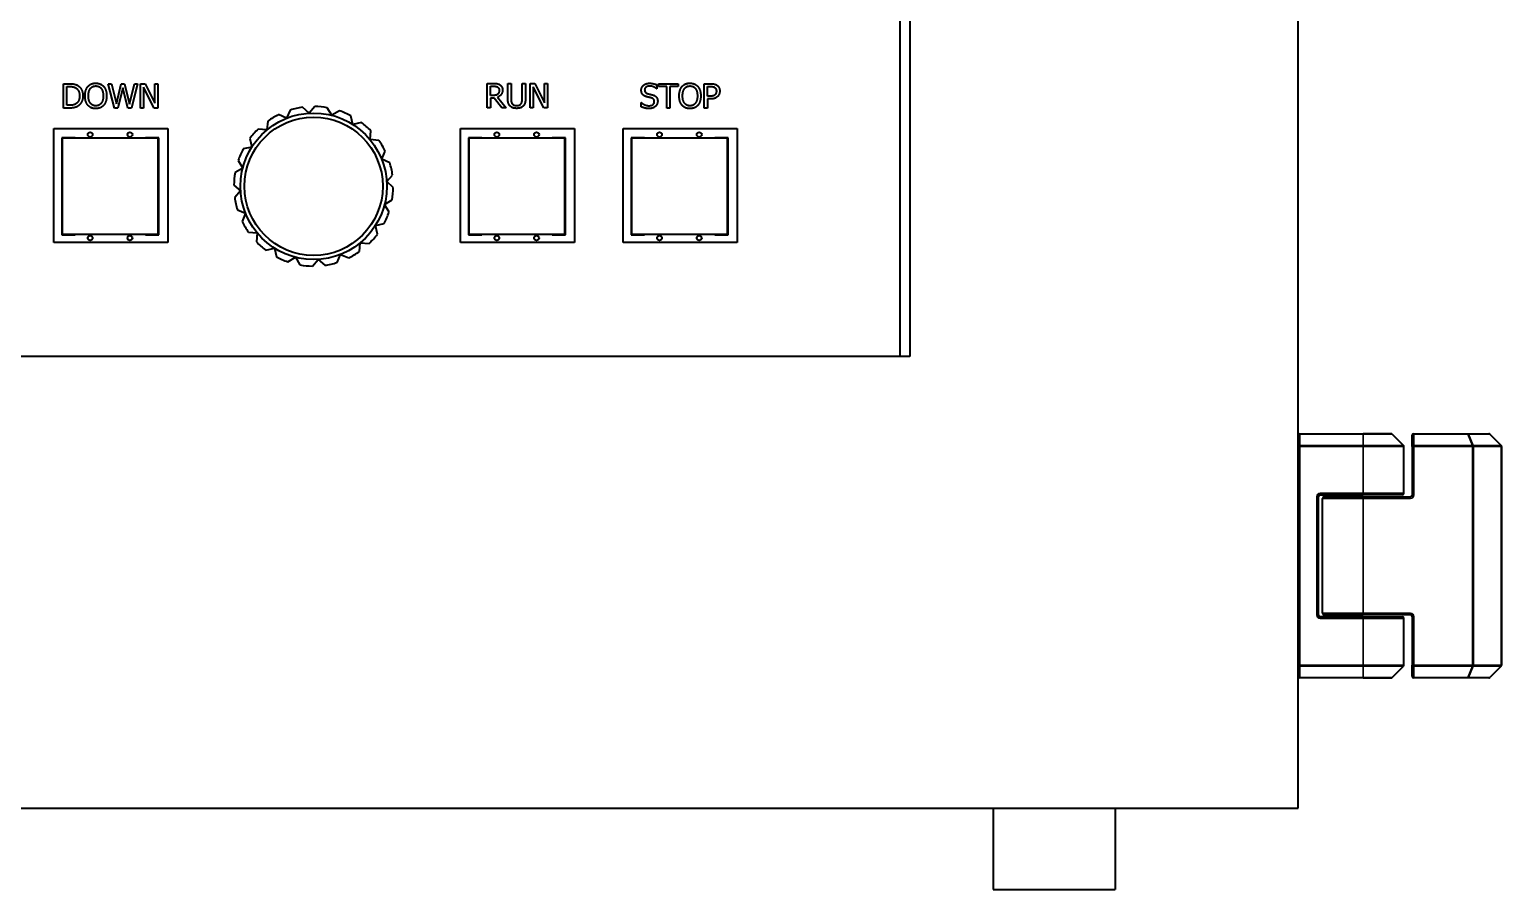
# Model space of a CAD drawing. Header units: millimetres. Extents: x 0 to 5945, y 0 to 4205.
# Drawn here: x 4568.7 to 4749.7, y 1511 to 1616.6 of the extents above; entities that cross this region are included whole.
import ezdxf

# ---------------------------------------------------------------- set-up
doc = ezdxf.new("R2010")
doc.units = ezdxf.units.MM
doc.header["$LTSCALE"] = 5
doc.layers.add('가시적인 것(ISO)', color=3, linetype='Continuous', lineweight=40)
doc.layers.add('가시적인 좁은 것(ISO)', color=3, linetype='Continuous', lineweight=35)

msp = doc.modelspace()

# ---------------------------------------------------------------- linework, layer by layer
at = {"layer": '가시적인 것(ISO)'}
for p, q in [((4724.6704, 1520.9862), (4724.6704, 1729.9862)), ((4675.6704, 1674.4862), (4675.6704, 1576.4862)), ((4676.9204, 1674.4862), (4676.9204, 1576.4862)), ((4572.8782, 1609.9862), (4573.5614, 1609.9862)), ((4572.8782, 1606.9862), (4572.8782, 1609.9862)), ((4573.277, 1609.641), (4573.5808, 1609.641)), ((4573.277, 1607.3315), (4573.277, 1609.641)), ((4578.3458, 1609.9862), (4578.7567, 1609.9862)), ((4579.1116, 1606.9862), (4578.3458, 1609.9862)), ((4578.7567, 1609.9862), (4579.3596, 1607.4992)), ((4579.3596, 1607.4992), (4579.9577, 1609.9862)), ((4580.1473, 1609.4757), (4579.5541, 1606.9862)), ((4579.9577, 1609.9862), (4580.3637, 1609.9862)), ((4580.7575, 1606.9862), (4580.1473, 1609.4757)), ((4580.3637, 1609.9862), (4580.9666, 1607.47)), ((4580.9666, 1607.47), (4581.5671, 1609.9862)), ((4581.9585, 1609.9862), (4581.2048, 1606.9862)), ((4581.5671, 1609.9862), (4581.9585, 1609.9862)), ((4582.3159, 1609.9862), (4582.8823, 1609.9862)), ((4582.3159, 1606.9862), (4582.3159, 1609.9862)), ((4582.6878, 1609.573), (4582.6878, 1606.9862)), ((4584.0152, 1606.9862), (4582.6878, 1609.573)), ((4582.8823, 1609.9862), (4584.0906, 1607.611)), ((4584.0906, 1609.9862), (4584.4625, 1609.9862)), ((4584.0906, 1607.611), (4584.0906, 1609.9862)), ((4584.4625, 1609.9862), (4584.4625, 1606.9862)), ((4624.9641, 1610.0179), (4625.7372, 1610.0179)), ((4624.9641, 1607.0179), (4624.9641, 1610.0179)), ((4625.3629, 1609.6726), (4625.7591, 1609.6726)), ((4625.3629, 1608.5446), (4625.3629, 1609.6726)), ((4627.4876, 1610.0179), (4627.8864, 1610.0179)), ((4627.4876, 1608.1459), (4627.4876, 1610.0179)), ((4627.8864, 1610.0179), (4627.8864, 1608.1459)), ((4629.2599, 1610.0179), (4629.6586, 1610.0179)), ((4629.2599, 1608.1362), (4629.2599, 1610.0179)), ((4629.6586, 1610.0179), (4629.6586, 1608.1459)), ((4630.23, 1610.0179), (4630.7964, 1610.0179)), ((4630.23, 1607.0179), (4630.23, 1610.0179)), ((4630.6019, 1609.6046), (4630.6019, 1607.0179)), ((4631.9293, 1607.0179), (4630.6019, 1609.6046)), ((4630.7964, 1610.0179), (4632.0047, 1607.6426)), ((4632.0047, 1610.0179), (4632.3766, 1610.0179)), ((4632.0047, 1607.6426), (4632.0047, 1610.0179)), ((4632.3766, 1610.0179), (4632.3766, 1607.0179)), ((4645.798, 1609.3687), (4645.7688, 1609.3687)), ((4645.798, 1609.8452), (4645.798, 1609.3687)), ((4646.0144, 1609.9862), (4648.4261, 1609.9862)), ((4646.0144, 1609.6313), (4646.0144, 1609.9862)), ((4647.0209, 1609.6313), (4646.0144, 1609.6313)), ((4647.0209, 1606.9862), (4647.0209, 1609.6313)), ((4647.4196, 1609.6313), (4647.4196, 1606.9862)), ((4648.4261, 1609.6313), (4647.4196, 1609.6313)), ((4648.4261, 1609.9862), (4648.4261, 1609.6313)), ((4651.6497, 1609.9862), (4652.4034, 1609.9862)), ((4651.6497, 1606.9862), (4651.6497, 1609.9862)), ((4652.0484, 1609.641), (4652.3791, 1609.641)), ((4652.0484, 1608.4449), (4652.0484, 1609.641)), ((4573.5808, 1607.3315), (4573.277, 1607.3315)), ((4625.7129, 1608.5446), (4625.3629, 1608.5446)), ((4625.3629, 1608.2115), (4625.3629, 1607.0179)), ((4625.8199, 1608.2115), (4625.3629, 1608.2115)), ((4626.768, 1607.0179), (4625.8199, 1608.2115)), ((4626.2186, 1608.3234), (4627.2859, 1607.0179)), ((4643.875, 1607.667), (4643.9042, 1607.667)), ((4643.875, 1607.1662), (4643.875, 1607.667)), ((4652.3207, 1608.4449), (4652.0484, 1608.4449)), ((4652.0484, 1608.1046), (4652.0484, 1606.9862)), ((4652.3864, 1608.1046), (4652.0484, 1608.1046)), ((4573.5687, 1606.9862), (4572.8782, 1606.9862)), ((4579.5541, 1606.9862), (4579.1116, 1606.9862)), ((4581.2048, 1606.9862), (4580.7575, 1606.9862)), ((4582.6878, 1606.9862), (4582.3159, 1606.9862)), ((4584.4625, 1606.9862), (4584.0152, 1606.9862)), ((4600.2965, 1605.7496), (4599.2974, 1606.1818)), ((4600.7286, 1606.7487), (4600.2965, 1605.7496)), ((4603.0444, 1606.3644), (4602.2277, 1607.0841)), ((4603.7641, 1607.181), (4603.0444, 1606.3644)), ((4605.8477, 1606.0999), (4605.2935, 1607.0367)), ((4606.7846, 1606.6541), (4605.8477, 1606.0999)), ((4608.4322, 1604.982), (4608.1945, 1606.0443)), ((4625.3629, 1607.0179), (4624.9641, 1607.0179)), ((4627.2859, 1607.0179), (4626.768, 1607.0179)), ((4630.6019, 1607.0179), (4630.23, 1607.0179)), ((4632.3766, 1607.0179), (4631.9293, 1607.0179)), ((4647.4196, 1606.9862), (4647.0209, 1606.9862)), ((4652.0484, 1606.9862), (4651.6497, 1606.9862)), ((4571.6704, 1590.4862), (4571.6704, 1604.4862)), ((4571.6704, 1604.4862), (4585.6704, 1604.4862)), ((4585.6704, 1604.4862), (4585.6704, 1590.4862)), ((4597.873, 1604.3158), (4596.7893, 1604.4181)), ((4597.9753, 1605.3996), (4597.873, 1604.3158)), ((4609.4945, 1605.2197), (4608.4322, 1604.982)), ((4610.5447, 1603.1202), (4610.6469, 1604.204)), ((4621.6704, 1590.4862), (4621.6704, 1604.4862)), ((4621.6704, 1604.4862), (4635.6704, 1604.4862)), ((4635.6704, 1604.4862), (4635.6704, 1590.4862)), ((4641.6704, 1590.4862), (4641.6704, 1604.4862)), ((4641.6704, 1604.4862), (4655.6704, 1604.4862)), ((4655.6704, 1604.4862), (4655.6704, 1590.4862)), ((4572.642, 1603.3512), (4572.642, 1591.4132)), ((4574.293, 1603.3512), (4572.642, 1603.3512)), ((4572.711, 1603.2822), (4572.711, 1591.4822)), ((4584.511, 1603.2822), (4572.711, 1603.2822)), ((4574.293, 1603.2822), (4574.293, 1603.3512)), ((4582.929, 1603.3512), (4582.929, 1603.2822)), ((4584.58, 1603.3512), (4582.929, 1603.3512)), ((4584.511, 1591.4822), (4584.511, 1603.2822)), ((4584.58, 1591.4132), (4584.58, 1603.3512)), ((4596.0113, 1602.2033), (4594.949, 1601.9657)), ((4595.7736, 1603.2656), (4596.0113, 1602.2033)), ((4611.6284, 1603.018), (4610.5447, 1603.1202)), ((4622.6421, 1603.3512), (4622.6421, 1591.4132)), ((4624.2931, 1603.3512), (4622.6421, 1603.3512)), ((4622.7111, 1603.2822), (4622.7111, 1591.4822)), ((4634.5111, 1603.2822), (4622.7111, 1603.2822)), ((4624.2931, 1603.2822), (4624.2931, 1603.3512)), ((4632.9291, 1603.3512), (4632.9291, 1603.2822)), ((4634.5801, 1603.3512), (4632.9291, 1603.3512)), ((4634.5111, 1591.4822), (4634.5111, 1603.2822)), ((4634.5801, 1591.4132), (4634.5801, 1603.3512)), ((4642.6421, 1603.3512), (4642.6421, 1591.4132)), ((4644.2931, 1603.3512), (4642.6421, 1603.3512)), ((4642.7111, 1603.2822), (4642.7111, 1591.4822)), ((4654.5111, 1603.2822), (4642.7111, 1603.2822)), ((4644.2931, 1603.2822), (4644.2931, 1603.3512)), ((4652.9291, 1603.3512), (4652.9291, 1603.2822)), ((4654.5801, 1603.3512), (4652.9291, 1603.3512)), ((4654.5111, 1591.4822), (4654.5111, 1603.2822)), ((4654.5801, 1591.4132), (4654.5801, 1603.3512)), ((4594.3391, 1600.5558), (4594.8934, 1599.6189)), ((4611.9785, 1600.6968), (4612.4106, 1601.6959)), ((4612.9776, 1600.2647), (4611.9785, 1600.6968)), ((4594.8934, 1599.6189), (4593.9565, 1599.0646)), ((4612.5932, 1597.9489), (4613.3129, 1598.7656)), ((4593.8122, 1597.5353), (4594.6289, 1596.8155)), ((4594.6289, 1596.8155), (4593.9092, 1595.9989)), ((4613.4099, 1597.2292), (4612.5932, 1597.9489)), ((4612.3287, 1595.1455), (4613.2656, 1595.6998)), ((4612.883, 1594.2087), (4612.3287, 1595.1455)), ((4594.2445, 1594.4998), (4595.2436, 1594.0676)), ((4595.2436, 1594.0676), (4594.8115, 1593.0685)), ((4572.642, 1591.4132), (4574.293, 1591.4132)), ((4572.711, 1591.4822), (4584.511, 1591.4822)), ((4574.293, 1591.4132), (4574.293, 1591.4822)), ((4582.929, 1591.4822), (4582.929, 1591.4132)), ((4582.929, 1591.4132), (4584.58, 1591.4132)), ((4595.5937, 1591.7464), (4596.6774, 1591.6442)), ((4596.6774, 1591.6442), (4596.5752, 1590.5604)), ((4611.2108, 1592.5611), (4612.2731, 1592.7987)), ((4611.4485, 1591.4988), (4611.2108, 1592.5611)), ((4622.6421, 1591.4132), (4624.2931, 1591.4132)), ((4622.7111, 1591.4822), (4634.5111, 1591.4822)), ((4624.2931, 1591.4132), (4624.2931, 1591.4822)), ((4632.9291, 1591.4822), (4632.9291, 1591.4132)), ((4632.9291, 1591.4132), (4634.5801, 1591.4132)), ((4642.6421, 1591.4132), (4644.2931, 1591.4132)), ((4642.7111, 1591.4822), (4654.5111, 1591.4822)), ((4644.2931, 1591.4132), (4644.2931, 1591.4822)), ((4652.9291, 1591.4822), (4652.9291, 1591.4132)), ((4652.9291, 1591.4132), (4654.5801, 1591.4132)), ((4585.6704, 1590.4862), (4571.6704, 1590.4862)), ((4597.7276, 1589.5448), (4598.7899, 1589.7824)), ((4598.7899, 1589.7824), (4599.0276, 1588.7201)), ((4609.2468, 1589.3649), (4609.3491, 1590.4486)), ((4609.3491, 1590.4486), (4610.4328, 1590.3463)), ((4635.6704, 1590.4862), (4621.6704, 1590.4862)), ((4655.6704, 1590.4862), (4641.6704, 1590.4862)), ((4600.4375, 1588.1103), (4601.3744, 1588.6646)), ((4601.3744, 1588.6646), (4601.9286, 1587.7277)), ((4603.458, 1587.5834), (4604.1777, 1588.4001)), ((4604.1777, 1588.4001), (4604.9944, 1587.6803)), ((4606.4935, 1588.0157), (4606.9256, 1589.0148)), ((4606.9256, 1589.0148), (4607.9247, 1588.5827)), ((4676.9204, 1576.4862), (4510.4204, 1576.4862)), ((4724.8704, 1566.9862), (4732.6704, 1566.9862)), ((4736.0875, 1566.9862), (4732.6704, 1566.9862)), ((4736.229, 1566.9277), (4737.6118, 1565.5448)), ((4738.6704, 1565.4034), (4738.6704, 1566.7862)), ((4738.8704, 1566.9862), (4745.5148, 1566.9862)), ((4745.5148, 1566.9862), (4748.0875, 1566.9862)), ((4749.6118, 1565.5448), (4748.229, 1566.9277)), ((4737.6704, 1559.6862), (4737.6704, 1565.4034)), ((4738.6704, 1565.4034), (4738.6704, 1559.4362)), ((4749.6704, 1565.4034), (4749.6704, 1538.5691)), ((4727.1704, 1544.6862), (4727.1704, 1559.2862)), ((4727.3704, 1559.4862), (4732.6704, 1559.4862)), ((4727.6704, 1544.9362), (4727.6704, 1559.0362)), ((4732.6704, 1559.2362), (4727.8704, 1559.2362)), ((4737.4704, 1559.4862), (4732.6704, 1559.4862)), ((4732.6704, 1559.2362), (4738.4704, 1559.2362)), ((4732.6704, 1544.4862), (4727.3704, 1544.4862)), ((4727.8704, 1544.7362), (4732.6704, 1544.7362)), ((4738.4704, 1544.7362), (4732.6704, 1544.7362)), ((4732.6704, 1544.4862), (4737.4704, 1544.4862)), ((4737.6704, 1538.5691), (4737.6704, 1544.2862)), ((4738.6704, 1544.5362), (4738.6704, 1538.5691)), ((4738.6704, 1537.1862), (4738.6704, 1538.5691)), ((4732.6704, 1536.9862), (4724.8704, 1536.9862)), ((4732.6704, 1536.9862), (4736.0875, 1536.9862)), ((4736.229, 1537.0448), (4737.6118, 1538.4277)), ((4745.5148, 1536.9862), (4738.8704, 1536.9862)), ((4748.0875, 1536.9862), (4745.5148, 1536.9862)), ((4749.6118, 1538.4277), (4748.229, 1537.0448)), ((4414.6704, 1520.9862), (4724.6704, 1520.9862)), ((4687.1704, 1520.9862), (4687.1704, 1510.9862)), ((4702.1704, 1520.9862), (4702.1704, 1510.9862)), ((4687.1704, 1510.9862), (4702.1704, 1510.9862))]:
    msp.add_line(p, q, dxfattribs=at)
for centre, radius in [((4603.611, 1597.3822), 9), ((4603.611, 1597.3822), 8.5), ((4576.1345, 1603.7322), 0.2999), ((4581.024, 1603.7322), 0.2999), ((4626.1346, 1603.7322), 0.2999), ((4631.0241, 1603.7322), 0.2999), ((4646.1346, 1603.7322), 0.2999), ((4651.0241, 1603.7322), 0.2999), ((4576.1345, 1591.0322), 0.2999), ((4581.024, 1591.0322), 0.2999), ((4626.1346, 1591.0322), 0.2999), ((4631.0241, 1591.0322), 0.2999), ((4646.1346, 1591.0322), 0.2999), ((4651.0241, 1591.0322), 0.2999)]:
    msp.add_circle(centre, radius, dxfattribs=at)
for centre, radius, start, end in [((4603.611, 1597.3822), 9.8, 116.114849, 125.105164), ((4603.611, 1597.3822), 9.8, 98.114849, 107.105164), ((4603.611, 1597.3822), 9.8, 80.114849, 89.105164), ((4603.611, 1597.3822), 9.8, 62.114849, 71.105164), ((4603.611, 1597.3822), 9.8, 134.114849, 143.105164), ((4603.611, 1597.3822), 9.8, 44.114849, 53.105164), ((4603.611, 1597.3822), 9.8, 152.114849, 161.105164), ((4603.611, 1597.3822), 9.8, 26.114849, 35.105164), ((4603.611, 1597.3822), 9.8, 8.114849, 17.105164), ((4603.611, 1597.3822), 9.8, 170.114849, 179.105164), ((4603.611, 1597.3822), 9.8, 350.114849, 359.105164), ((4603.611, 1597.3822), 9.8, 188.114849, 197.105164), ((4603.611, 1597.3822), 9.8, 206.114849, 215.105164), ((4603.611, 1597.3822), 9.8, 332.114849, 341.105164), ((4603.611, 1597.3822), 9.8, 314.114849, 323.105164), ((4603.611, 1597.3822), 9.8, 224.114849, 233.105164), ((4603.611, 1597.3822), 9.8, 296.114849, 305.105164), ((4603.611, 1597.3822), 9.8, 242.114849, 251.105164), ((4603.611, 1597.3822), 9.8, 260.114849, 269.105164), ((4603.611, 1597.3822), 9.8, 278.114849, 287.105164), ((4724.8704, 1566.7862), 0.2, 90, 180), ((4736.0875, 1566.7862), 0.2, 44.99999, 90), ((4738.8704, 1566.7862), 0.2, 90, 180), ((4748.0875, 1566.7862), 0.2, 45, 90), ((4737.4704, 1565.4034), 0.2, 0, 44.99999), ((4749.4704, 1565.4034), 0.2, 0, 45), ((4727.3704, 1559.2862), 0.2, 90, 180), ((4727.8704, 1559.0362), 0.2, 90, 180), ((4737.4704, 1559.6862), 0.2, 270, 0), ((4738.4704, 1559.4362), 0.2, 270, 0), ((4727.3704, 1544.6862), 0.2, 180, 270), ((4727.8704, 1544.9362), 0.2, 180, 270), ((4737.4704, 1544.2862), 0.2, 0, 90), ((4738.4704, 1544.5362), 0.2, 0, 90), ((4737.4704, 1538.5691), 0.2, 315.00001, 0), ((4749.4704, 1538.5691), 0.2, 315, 0), ((4724.8704, 1537.1862), 0.2, 180, 270), ((4736.0875, 1537.1862), 0.2, 270, 315.00001), ((4738.8704, 1537.1862), 0.2, 180, 270), ((4748.0875, 1537.1862), 0.2, 270, 315)]:
    msp.add_arc(centre, radius, start, end, dxfattribs=at)
for points in [[(4573.5614, 1609.9862), (4573.9844, 1609.9862), (4574.4658, 1609.8598), (4574.6359, 1609.748)], [(4573.5808, 1609.641), (4573.8507, 1609.641), (4574.2129, 1609.5559), (4574.3734, 1609.4611)], [(4574.3734, 1609.4611), (4574.5995, 1609.3226), (4574.828, 1608.8339), (4574.828, 1608.4887)], [(4574.6359, 1609.748), (4574.9253, 1609.5559), (4575.2437, 1608.9214), (4575.2437, 1608.4838)], [(4575.5063, 1608.4862), (4575.5063, 1608.8631), (4575.6935, 1609.4368), (4575.8661, 1609.6435)], [(4575.8661, 1609.6435), (4576.0411, 1609.8428), (4576.5298, 1610.0495), (4576.8312, 1610.0495)], [(4575.922, 1608.4862), (4575.922, 1608.778), (4576.0484, 1609.2399), (4576.1676, 1609.3931)], [(4576.1676, 1609.3931), (4576.2915, 1609.5535), (4576.6173, 1609.7042), (4576.8337, 1609.7042)], [(4576.8312, 1610.0495), (4577.1376, 1610.0495), (4577.6287, 1609.8355), (4577.7988, 1609.6435)], [(4576.8337, 1609.7042), (4577.0428, 1609.7042), (4577.3782, 1609.5486), (4577.4974, 1609.3931)], [(4577.4974, 1609.3931), (4577.6141, 1609.2423), (4577.7429, 1608.7828), (4577.7429, 1608.4862)], [(4577.7988, 1609.6435), (4577.969, 1609.4441), (4578.1586, 1608.8606), (4578.1586, 1608.4862)], [(4625.7372, 1610.0179), (4625.9949, 1610.0179), (4626.3426, 1609.9619), (4626.5006, 1609.8598)], [(4625.7591, 1609.6726), (4625.9244, 1609.6726), (4626.1505, 1609.6264), (4626.2356, 1609.5705)], [(4626.841, 1609.2034), (4626.841, 1608.8752), (4626.5055, 1608.4303), (4626.2186, 1608.3234)], [(4626.2356, 1609.5705), (4626.3329, 1609.5049), (4626.4253, 1609.3031), (4626.4253, 1609.1718)], [(4626.4253, 1609.1718), (4626.4253, 1609.0162), (4626.3426, 1608.7828), (4626.2551, 1608.7002)], [(4626.5006, 1609.8598), (4626.6586, 1609.7577), (4626.841, 1609.4392), (4626.841, 1609.2034)], [(4643.8969, 1609.1815), (4643.8969, 1609.5462), (4644.4658, 1610.0397), (4644.9058, 1610.0397)], [(4644.0914, 1608.6394), (4643.999, 1608.7391), (4643.8969, 1609.0065), (4643.8969, 1609.1815)], [(4644.9325, 1609.6945), (4644.6554, 1609.6945), (4644.3126, 1609.4344), (4644.3126, 1609.2229)], [(4644.3126, 1609.2229), (4644.3126, 1609.0332), (4644.5144, 1608.8072), (4644.704, 1608.7561)], [(4644.9058, 1610.0397), (4645.1586, 1610.0397), (4645.606, 1609.9401), (4645.798, 1609.8452)], [(4645.7688, 1609.3687), (4645.6254, 1609.5), (4645.1781, 1609.6945), (4644.9325, 1609.6945)], [(4648.5598, 1608.4862), (4648.5598, 1608.8631), (4648.747, 1609.4368), (4648.9196, 1609.6435)], [(4648.9196, 1609.6435), (4649.0946, 1609.8428), (4649.5833, 1610.0495), (4649.8847, 1610.0495)], [(4648.9755, 1608.4862), (4648.9755, 1608.778), (4649.1019, 1609.2399), (4649.221, 1609.3931)], [(4649.221, 1609.3931), (4649.345, 1609.5535), (4649.6708, 1609.7042), (4649.8872, 1609.7042)], [(4649.8847, 1610.0495), (4650.1911, 1610.0495), (4650.6821, 1609.8355), (4650.8523, 1609.6435)], [(4649.8872, 1609.7042), (4650.0962, 1609.7042), (4650.4317, 1609.5486), (4650.5509, 1609.3931)], [(4650.5509, 1609.3931), (4650.6676, 1609.2423), (4650.7964, 1608.7828), (4650.7964, 1608.4862)], [(4650.8523, 1609.6435), (4651.0225, 1609.4441), (4651.2121, 1608.8606), (4651.2121, 1608.4862)], [(4652.3791, 1609.641), (4652.5663, 1609.641), (4652.8191, 1609.59), (4652.9139, 1609.5268)], [(4652.4034, 1609.9862), (4652.6708, 1609.9862), (4653.0452, 1609.8987), (4653.1886, 1609.7991)], [(4652.9139, 1609.5268), (4653.0233, 1609.4538), (4653.1303, 1609.2253), (4653.1303, 1609.0697)], [(4653.1886, 1609.7991), (4653.3564, 1609.6848), (4653.546, 1609.3323), (4653.546, 1609.0819)], [(4574.4099, 1607.5308), (4574.247, 1607.4166), (4573.8458, 1607.3315), (4573.5808, 1607.3315)], [(4574.828, 1608.4887), (4574.828, 1608.1386), (4574.6189, 1607.6718), (4574.4099, 1607.5308)], [(4575.2437, 1608.4838), (4575.2437, 1608.073), (4574.9107, 1607.4117), (4574.6311, 1607.2269)], [(4575.8637, 1607.3315), (4575.6911, 1607.5308), (4575.5063, 1608.1167), (4575.5063, 1608.4862)], [(4576.8312, 1606.923), (4576.5274, 1606.923), (4576.0411, 1607.1297), (4575.8637, 1607.3315)], [(4576.8337, 1607.2683), (4576.418, 1607.2683), (4575.922, 1607.8955), (4575.922, 1608.4862)], [(4577.7988, 1607.3315), (4577.6141, 1607.1224), (4577.1254, 1606.923), (4576.8312, 1606.923)], [(4577.7429, 1608.4862), (4577.7429, 1607.8955), (4577.2494, 1607.2683), (4576.8337, 1607.2683)], [(4578.1586, 1608.4862), (4578.1586, 1608.1216), (4577.9739, 1607.5308), (4577.7988, 1607.3315)], [(4626.2551, 1608.7002), (4626.1603, 1608.6054), (4625.8855, 1608.5446), (4625.7129, 1608.5446)], [(4627.7745, 1607.2318), (4627.6165, 1607.3874), (4627.4876, 1607.825), (4627.4876, 1608.1459)], [(4627.8864, 1608.1459), (4627.8864, 1607.9368), (4627.9398, 1607.6548), (4628.0152, 1607.5405)], [(4628.0152, 1607.5405), (4628.0954, 1607.419), (4628.3726, 1607.295), (4628.5719, 1607.295)], [(4628.5719, 1607.295), (4628.7591, 1607.295), (4629.0509, 1607.419), (4629.1311, 1607.5405)], [(4629.1311, 1607.5405), (4629.2065, 1607.6548), (4629.2599, 1607.9344), (4629.2599, 1608.1362)], [(4629.6586, 1608.1459), (4629.6586, 1607.8323), (4629.5322, 1607.385), (4629.3718, 1607.2318)], [(4643.9042, 1607.667), (4644.1011, 1607.4822), (4644.5995, 1607.278), (4644.8304, 1607.278)], [(4644.5873, 1608.3744), (4644.4317, 1608.4157), (4644.1862, 1608.5397), (4644.0914, 1608.6394)], [(4645.1295, 1608.2383), (4644.9909, 1608.2772), (4644.7599, 1608.3307), (4644.5873, 1608.3744)], [(4644.704, 1608.7561), (4644.8304, 1608.7221), (4645.1975, 1608.6345), (4645.3191, 1608.5981)], [(4644.8304, 1607.278), (4645.1611, 1607.278), (4645.499, 1607.5527), (4645.499, 1607.7788)], [(4645.499, 1607.7788), (4645.499, 1607.9587), (4645.3215, 1608.1824), (4645.1295, 1608.2383)], [(4645.3191, 1608.5981), (4645.6278, 1608.5033), (4645.9147, 1608.1216), (4645.9147, 1607.842)], [(4645.9147, 1607.842), (4645.9147, 1607.6645), (4645.7713, 1607.3242), (4645.6424, 1607.205)], [(4648.9171, 1607.3315), (4648.7445, 1607.5308), (4648.5598, 1608.1167), (4648.5598, 1608.4862)], [(4649.8847, 1606.923), (4649.5808, 1606.923), (4649.0946, 1607.1297), (4648.9171, 1607.3315)], [(4649.8872, 1607.2683), (4649.4714, 1607.2683), (4648.9755, 1607.8955), (4648.9755, 1608.4862)], [(4650.8523, 1607.3315), (4650.6676, 1607.1224), (4650.1789, 1606.923), (4649.8847, 1606.923)], [(4650.7964, 1608.4862), (4650.7964, 1607.8955), (4650.3029, 1607.2683), (4649.8872, 1607.2683)], [(4651.2121, 1608.4862), (4651.2121, 1608.1216), (4651.0274, 1607.5308), (4650.8523, 1607.3315)], [(4652.9601, 1608.6248), (4652.8629, 1608.5227), (4652.5638, 1608.4449), (4652.3207, 1608.4449)], [(4653.2834, 1608.4157), (4653.1278, 1608.2626), (4652.7073, 1608.1046), (4652.3864, 1608.1046)], [(4653.1303, 1609.0697), (4653.1303, 1608.9263), (4653.05, 1608.7148), (4652.9601, 1608.6248)], [(4653.546, 1609.0819), (4653.546, 1608.8874), (4653.4074, 1608.5373), (4653.2834, 1608.4157)], [(4574.6311, 1607.2269), (4574.4026, 1607.0835), (4573.9334, 1606.9862), (4573.5687, 1606.9862)], [(4628.5719, 1606.9546), (4628.3069, 1606.9546), (4627.9131, 1607.0932), (4627.7745, 1607.2318)], [(4629.3718, 1607.2318), (4629.2283, 1607.0908), (4628.8491, 1606.9546), (4628.5719, 1606.9546)], [(4644.8596, 1606.9328), (4644.5338, 1606.9328), (4644.0768, 1607.0689), (4643.875, 1607.1662)], [(4645.6424, 1607.205), (4645.499, 1607.0738), (4645.1343, 1606.9328), (4644.8596, 1606.9328)]]:
    msp.add_open_spline(points, degree=2, dxfattribs=at)
at = {"layer": '가시적인 좁은 것(ISO)'}
for p, q in [((4724.8704, 1566.9862), (4724.8704, 1566.9277)), ((4724.8704, 1565.5448), (4724.8704, 1566.9277)), ((4724.8704, 1566.9277), (4732.6704, 1566.9277)), ((4732.6704, 1566.9277), (4732.6704, 1566.9862)), ((4732.6704, 1566.9277), (4732.6704, 1565.5448)), ((4736.229, 1566.9277), (4732.6704, 1566.9277)), ((4738.8704, 1566.9862), (4738.8704, 1566.9277)), ((4738.8704, 1565.5448), (4738.8704, 1566.9277)), ((4738.8704, 1566.9277), (4745.5148, 1566.9277)), ((4745.5148, 1566.9277), (4745.5148, 1566.9862)), ((4746.0875, 1565.5448), (4745.5148, 1566.9277)), ((4746.1875, 1565.5448), (4745.6148, 1566.9277)), ((4745.6148, 1566.9277), (4748.1875, 1566.9277)), ((4749.5704, 1565.5448), (4748.1875, 1566.9277)), ((4724.8704, 1565.4034), (4724.6704, 1565.4034)), ((4732.6704, 1565.5448), (4724.8704, 1565.5448)), ((4724.8704, 1565.5448), (4724.8704, 1565.4034)), ((4732.6704, 1565.4034), (4724.8704, 1565.4034)), ((4724.8704, 1565.4034), (4724.8704, 1538.5691)), ((4732.6704, 1565.5448), (4732.6704, 1565.4034)), ((4732.6704, 1565.5448), (4737.6118, 1565.5448)), ((4732.6704, 1559.6862), (4732.6704, 1565.4034)), ((4732.6704, 1565.4034), (4737.6704, 1565.4034)), ((4738.8704, 1565.4034), (4738.6704, 1565.4034)), ((4738.8704, 1565.5448), (4738.8704, 1565.4034)), ((4746.0875, 1565.5448), (4738.8704, 1565.5448)), ((4746.0875, 1565.4034), (4738.8704, 1565.4034)), ((4738.8704, 1565.4034), (4738.8704, 1559.4362)), ((4746.0875, 1565.5448), (4746.0875, 1565.4034)), ((4746.0875, 1565.4034), (4746.0875, 1538.5691)), ((4746.0875, 1565.4034), (4746.229, 1565.4034)), ((4749.5704, 1565.5448), (4746.1875, 1565.5448)), ((4749.6118, 1565.4034), (4746.229, 1565.4034)), ((4746.229, 1565.4034), (4746.229, 1538.5691)), ((4749.6118, 1565.4034), (4749.6704, 1565.4034)), ((4749.6118, 1565.4034), (4749.6118, 1538.5691)), ((4727.1704, 1559.2862), (4726.9704, 1559.2862)), ((4726.9704, 1544.6862), (4726.9704, 1559.2862)), ((4727.3704, 1559.6862), (4727.3704, 1559.4862)), ((4727.3704, 1559.6862), (4732.6704, 1559.6862)), ((4732.6704, 1559.0362), (4727.6704, 1559.0362)), ((4737.6704, 1559.6862), (4732.6704, 1559.6862)), ((4732.6704, 1559.4862), (4732.6704, 1559.6862)), ((4732.6704, 1559.0362), (4732.6704, 1559.2362)), ((4732.6704, 1559.0362), (4738.4704, 1559.0362)), ((4732.6704, 1544.9362), (4732.6704, 1559.0362)), ((4738.4704, 1559.0362), (4738.4704, 1559.2362)), ((4738.6704, 1559.4362), (4738.8704, 1559.4362)), ((4726.9704, 1544.6862), (4727.1704, 1544.6862)), ((4727.3704, 1544.4862), (4727.3704, 1544.2862)), ((4732.6704, 1544.2862), (4727.3704, 1544.2862)), ((4727.6704, 1544.9362), (4732.6704, 1544.9362)), ((4738.4704, 1544.9362), (4732.6704, 1544.9362)), ((4732.6704, 1544.9362), (4732.6704, 1544.7362)), ((4732.6704, 1544.4862), (4732.6704, 1544.2862)), ((4732.6704, 1538.5691), (4732.6704, 1544.2862)), ((4732.6704, 1544.2862), (4737.6704, 1544.2862)), ((4738.4704, 1544.7362), (4738.4704, 1544.9362)), ((4738.8704, 1544.5362), (4738.6704, 1544.5362)), ((4738.8704, 1544.5362), (4738.8704, 1538.5691)), ((4724.6704, 1538.5691), (4724.8704, 1538.5691)), ((4724.8704, 1538.5691), (4732.6704, 1538.5691)), ((4724.8704, 1538.5691), (4724.8704, 1538.4277)), ((4732.6704, 1538.4277), (4732.6704, 1538.5691)), ((4737.6704, 1538.5691), (4732.6704, 1538.5691)), ((4738.6704, 1538.5691), (4738.8704, 1538.5691)), ((4746.0875, 1538.5691), (4738.8704, 1538.5691)), ((4738.8704, 1538.5691), (4738.8704, 1538.4277)), ((4746.229, 1538.5691), (4746.0875, 1538.5691)), ((4746.0875, 1538.5691), (4746.0875, 1538.4277)), ((4746.229, 1538.5691), (4749.6118, 1538.5691)), ((4749.6704, 1538.5691), (4749.6118, 1538.5691)), ((4724.8704, 1537.0448), (4724.8704, 1538.4277)), ((4724.8704, 1538.4277), (4732.6704, 1538.4277)), ((4724.8704, 1537.0448), (4724.8704, 1536.9862)), ((4732.6704, 1537.0448), (4724.8704, 1537.0448)), ((4732.6704, 1537.0448), (4732.6704, 1538.4277)), ((4737.6118, 1538.4277), (4732.6704, 1538.4277)), ((4732.6704, 1537.0448), (4732.6704, 1536.9862)), ((4732.6704, 1537.0448), (4736.229, 1537.0448)), ((4738.8704, 1537.0448), (4738.8704, 1538.4277)), ((4746.0875, 1538.4277), (4738.8704, 1538.4277)), ((4745.5148, 1537.0448), (4738.8704, 1537.0448)), ((4738.8704, 1537.0448), (4738.8704, 1536.9862)), ((4746.0875, 1538.4277), (4745.5148, 1537.0448)), ((4745.5148, 1536.9862), (4745.5148, 1537.0448)), ((4746.1875, 1538.4277), (4745.6148, 1537.0448)), ((4748.1875, 1537.0448), (4745.6148, 1537.0448)), ((4746.1875, 1538.4277), (4749.5704, 1538.4277)), ((4749.5704, 1538.4277), (4748.1875, 1537.0448))]:
    msp.add_line(p, q, dxfattribs=at)
for centre, start, end in [((4727.3704, 1559.2862), 90, 180), ((4738.4704, 1559.4362), 270, 0), ((4727.3704, 1544.6862), 180, 270), ((4738.4704, 1544.5362), 0, 90)]:
    msp.add_arc(centre, 0.4, start, end, dxfattribs=at)
for centre, major_axis, ratio, start_param, end_param in [((4724.8704, 1566.7862), (-0.2, 0), 0.70710678, 4.71238898, 6.28318531), ((4738.8704, 1566.7862), (-0.2, 0), 0.70710678, 4.71238898, 6.28318531), ((4745.5148, 1566.7862), (0, 0.2), 0.70710678, 5.49778714, 6.28318531), ((4745.5148, 1566.7862), (0.1848, 0.0765), 0.67859834, 0.74875372, 1.29678212), ((4748.0875, 1566.7862), (0, 0.2), 0.70710678, 5.49778714, 6.28318531), ((4748.0875, 1566.7862), (0.1414, 0.1414), 0.28108464, 0, 0.54802841), ((4724.8704, 1565.4034), (-0.2, 0), 0.70710678, 4.71238898, 6.28318531), ((4738.8704, 1565.4034), (-0.2, 0), 0.70710678, 4.71238898, 6.28318531), ((4746.0875, 1565.4034), (0.1848, 0.0765), 0.67859834, 0.74875372, 1.29678212), ((4746.0875, 1565.4034), (0, -0.2), 0.70710678, 1.57079633, 2.35619449), ((4749.4704, 1565.4034), (0.1414, 0.1414), 0.28108464, 0, 0.54802841), ((4749.4704, 1565.4034), (0, 0.2), 0.70710678, 4.71238898, 5.49778714), ((4724.8704, 1538.5691), (-0.2, 0), 0.70710678, 0, 1.57079633), ((4738.8704, 1538.5691), (-0.2, 0), 0.70710678, 0, 1.57079633), ((4746.0875, 1538.5691), (0, -0.2), 0.70710678, 0.78539816, 1.57079633), ((4749.4704, 1538.5691), (0, 0.2), 0.70710678, 3.92699082, 4.71238898), ((4724.8704, 1537.1862), (-0.2, 0), 0.70710678, 0, 1.57079633), ((4738.8704, 1537.1862), (-0.2, 0), 0.70710678, 0, 1.57079633), ((4745.5148, 1537.1862), (-0.1848, 0.0765), 0.67859834, 1.84481053, 2.39283894), ((4745.5148, 1537.1862), (0, -0.2), 0.70710678, 0, 0.78539816), ((4746.0875, 1538.5691), (-0.1848, 0.0765), 0.67859834, 1.84481053, 2.39283894), ((4748.0875, 1537.1862), (0, -0.2), 0.70710678, 0, 0.78539816), ((4748.0875, 1537.1862), (0.1414, -0.1414), 0.28108464, 5.7351569, 6.28318531), ((4749.4704, 1538.5691), (0.1414, -0.1414), 0.28108464, 5.7351569, 6.28318531)]:
    msp.add_ellipse(centre, major_axis=major_axis, ratio=ratio, start_param=start_param, end_param=end_param, dxfattribs=at)

doc.saveas('drawing.dxf')
